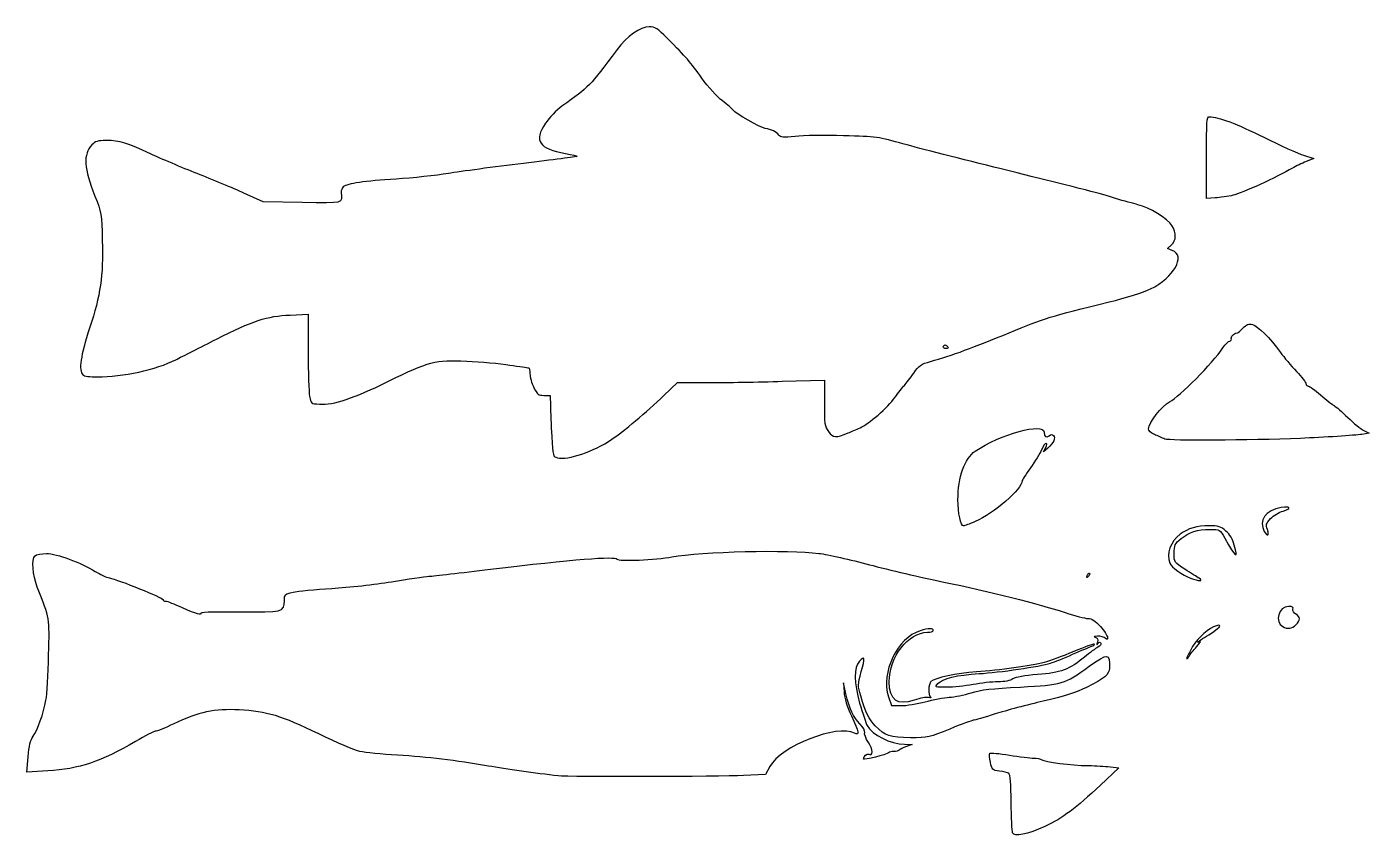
# Model space of a CAD drawing. Header units: centimetres. Extents: x -20.3 to 14.9, y -10.3 to 10.9.
import ezdxf

# ---------------------------------------------------------------- set-up
doc = ezdxf.new("R2010")
doc.units = ezdxf.units.CM
doc.header["$MEASUREMENT"] = 0
doc.layers.add('Layer 1', color=7, linetype='Continuous')

msp = doc.modelspace()

# ---------------------------------------------------------------- linework, layer by layer
at = {"layer": 'Layer 1'}
for points, knots in [([(-6.35714, -0.3802), (-6.47373, -0.35231), (-6.47805, -0.33632), (-6.50709, 0.17473), (-6.50709, 0.17473), (-6.52354, 0.46414), (-6.53974, 0.82518), (-6.5431, 0.97703), (-6.5431, 0.97703), (-6.5431, 0.97703), (-6.54921, 1.25313), (-6.54921, 1.25313), (-6.54921, 1.25313), (-6.54921, 1.25313), (-6.71299, 1.25313), (-6.71299, 1.25313), (-6.71299, 1.25313), (-6.85855, 1.25313), (-6.88793, 1.27618), (-6.97709, 1.46036), (-6.97709, 1.46036), (-7.03226, 1.57434), (-7.07741, 1.7364), (-7.07741, 1.82049), (-7.07741, 1.82049), (-7.07741, 1.90459), (-7.09362, 1.97378), (-7.11342, 1.97425), (-7.11342, 1.97425), (-7.13323, 1.97473), (-7.35471, 2.00757), (-7.6056, 2.04724), (-7.6056, 2.04724), (-7.85649, 2.08691), (-8.36434, 2.13283), (-8.73415, 2.14927), (-8.73415, 2.14927), (-9.57514, 2.18667), (-9.69685, 2.155), (-10.79877, 1.61204), (-10.79877, 1.61204), (-11.67884, 1.1784), (-12.22249, 0.99902), (-12.58594, 1.02237), (-12.58594, 1.02237), (-12.8114, 1.03685), (-12.81476, 1.0395), (-12.84816, 1.22911), (-12.84816, 1.22911), (-12.86677, 1.33475), (-12.88324, 1.86125), (-12.88476, 2.39912), (-12.88476, 2.39912), (-12.88476, 2.39912), (-12.88753, 3.37706), (-12.88753, 3.37706), (-12.88753, 3.37706), (-12.88753, 3.37706), (-13.3557, 3.35652), (-13.3557, 3.35652), (-13.3557, 3.35652), (-13.96547, 3.32977), (-14.34063, 3.2073), (-15.28558, 2.72652), (-15.28558, 2.72652), (-15.69649, 2.51745), (-16.17609, 2.27406), (-16.35136, 2.18564), (-16.35136, 2.18564), (-16.86497, 1.92654), (-17.73344, 1.73629), (-18.41196, 1.73424), (-18.41196, 1.73424), (-18.59381, 1.73368), (-18.75078, 1.7576), (-18.7841, 1.79091), (-18.7841, 1.79091), (-18.9003, 1.90711), (-18.84447, 2.29304), (-18.60722, 3.01371), (-18.60722, 3.01371), (-18.31927, 3.8884), (-18.24986, 4.36756), (-18.27453, 5.3106), (-18.27453, 5.3106), (-18.29272, 6.00616), (-18.2994, 6.04604), (-18.46905, 6.47349), (-18.46905, 6.47349), (-18.75821, 7.20202), (-18.78043, 7.56607), (-18.55066, 7.81065), (-18.55066, 7.81065), (-18.45968, 7.90749), (-18.39488, 7.92751), (-18.1731, 7.92729), (-18.1731, 7.92729), (-17.81793, 7.92692), (-17.61817, 7.86729), (-17.01704, 7.58212), (-17.01704, 7.58212), (-16.73974, 7.45057), (-16.18874, 7.21664), (-15.79259, 7.06228), (-15.79259, 7.06228), (-15.39645, 6.90792), (-14.84544, 6.67753), (-14.56814, 6.5503), (-14.56814, 6.5503), (-14.56814, 6.5503), (-14.06396, 6.31898), (-14.06396, 6.31898), (-14.06396, 6.31898), (-14.06396, 6.31898), (-13.04359, 6.30356), (-13.04359, 6.30356), (-13.04359, 6.30356), (-11.92536, 6.28666), (-11.99758, 6.26834), (-12.02031, 6.5632), (-12.02031, 6.5632), (-12.02455, 6.61829), (-11.99994, 6.68617), (-11.9656, 6.71405), (-11.9656, 6.71405), (-11.85822, 6.80124), (-11.40417, 6.86836), (-10.58269, 6.91848), (-10.58269, 6.91848), (-10.14693, 6.94507), (-9.5311, 7.01018), (-9.21419, 7.06318), (-9.21419, 7.06318), (-8.89727, 7.11618), (-8.01289, 7.23538), (-7.24889, 7.32806), (-7.24889, 7.32806), (-6.48489, 7.42074), (-5.85297, 7.5034), (-5.84463, 7.51174), (-5.84463, 7.51174), (-5.83628, 7.52009), (-5.97043, 7.55289), (-6.14274, 7.58464), (-6.14274, 7.58464), (-6.84783, 7.71456), (-6.97959, 7.91304), (-6.67019, 8.37918), (-6.67019, 8.37918), (-6.57305, 8.52552), (-6.38186, 8.72528), (-6.2453, 8.82311), (-6.2453, 8.82311), (-5.50503, 9.35341), (-5.5332, 9.32448), (-4.79657, 10.31107), (-4.79657, 10.31107), (-4.54013, 10.65452), (-4.18573, 10.90466), (-3.95554, 10.90466), (-3.95554, 10.90466), (-3.80369, 10.90466), (-3.73871, 10.86361), (-3.4804, 10.60455), (-3.4804, 10.60455), (-2.98228, 10.10497), (-2.87825, 9.98491), (-2.57551, 9.56017), (-2.57551, 9.56017), (-2.41551, 9.33569), (-2.17415, 9.06836), (-2.03916, 8.96612), (-2.03916, 8.96612), (-1.90417, 8.86387), (-1.77792, 8.75392), (-1.75859, 8.72177), (-1.75859, 8.72177), (-1.70843, 8.63832), (-1.04276, 8.25935), (-0.91674, 8.2425), (-0.91674, 8.2425), (-0.75501, 8.22087), (-0.62492, 8.1581), (-0.56246, 8.07156), (-0.56246, 8.07156), (-0.51354, 8.00378), (-0.45491, 7.99901), (-0.1303, 8.03639), (-0.1303, 8.03639), (0.07626, 8.06018), (0.64501, 8.06825), (1.13359, 8.05433), (1.13359, 8.05433), (1.98777, 8.03), (2.04868, 8.02154), (2.71817, 7.83426), (2.71817, 7.83426), (3.10111, 7.72714), (4.24633, 7.43372), (5.2631, 7.18222), (5.2631, 7.18222), (7.60337, 6.60334), (7.7986, 6.55302), (8.25851, 6.41013), (8.25851, 6.41013), (8.46666, 6.34546), (8.72973, 6.27176), (8.84312, 6.24635), (8.84312, 6.24635), (9.13399, 6.18117), (9.62211, 5.88248), (9.73183, 5.70254), (9.73183, 5.70254), (9.85332, 5.50329), (9.84943, 5.31331), (9.7214, 5.19404), (9.7214, 5.19404), (9.7214, 5.19404), (9.61803, 5.09774), (9.61803, 5.09774), (9.61803, 5.09774), (9.61803, 5.09774), (9.74136, 5.05085), (9.74136, 5.05085), (9.74136, 5.05085), (10.10516, 4.91254), (9.78285, 4.34023), (9.17172, 4.03937), (9.17172, 4.03937), (9.00033, 3.955), (8.5262, 3.80667), (8.08569, 3.69961), (8.08569, 3.69961), (6.55484, 3.32757), (6.38087, 3.27398), (5.4697, 2.89372), (5.4697, 2.89372), (4.55354, 2.51138), (3.96568, 2.2966), (3.41441, 2.14279), (3.41441, 2.14279), (3.16134, 2.07219), (3.10746, 2.03488), (2.97132, 1.83603), (2.97132, 1.83603), (2.88608, 1.71152), (2.77619, 1.56656), (2.72712, 1.51389), (2.72712, 1.51389), (2.67805, 1.46122), (2.56856, 1.32158), (2.48382, 1.20358), (2.48382, 1.20358), (2.29182, 0.93623), (1.78923, 0.49799), (1.56573, 0.40304), (1.56573, 0.40304), (1.4733, 0.36377), (1.33284, 0.30331), (1.25361, 0.26869), (1.25361, 0.26869), (0.93914, 0.13128), (0.8605, 0.1368), (0.74075, 0.30469), (0.74075, 0.30469), (0.63832, 0.4483), (0.62955, 0.50861), (0.63143, 1.05643), (0.63143, 1.05643), (0.63143, 1.05643), (0.63349, 1.65203), (0.63349, 1.65203), (0.63349, 1.65203), (0.63349, 1.65203), (-0.47297, 1.62074), (-0.47297, 1.62074), (-0.47297, 1.62074), (-1.08152, 1.60353), (-1.94676, 1.58859), (-2.39572, 1.58753), (-2.39572, 1.58753), (-2.39572, 1.58753), (-3.21202, 1.58561), (-3.21202, 1.58561), (-3.21202, 1.58561), (-3.21202, 1.58561), (-3.57215, 1.24517), (-3.57215, 1.24517), (-3.57215, 1.24517), (-4.02886, 0.81343), (-4.63333, 0.30615), (-4.93165, 0.10427), (-4.93165, 0.10427), (-5.41807, -0.22491), (-6.07424, -0.44792), (-6.35717, -0.38022), (-6.35717, -0.38022), (-6.35717, -0.38022), (-6.35714, -0.3802), (-6.35714, -0.3802)], [0, 0, 0, 0, 0.01315789, 0.01315789, 0.01315789, 0.01315789, 0.02631579, 0.02631579, 0.02631579, 0.02631579, 0.03947368, 0.03947368, 0.03947368, 0.03947368, 0.05263158, 0.05263158, 0.05263158, 0.05263158, 0.06578947, 0.06578947, 0.06578947, 0.06578947, 0.07894737, 0.07894737, 0.07894737, 0.07894737, 0.09210526, 0.09210526, 0.09210526, 0.09210526, 0.10526316, 0.10526316, 0.10526316, 0.10526316, 0.11842105, 0.11842105, 0.11842105, 0.11842105, 0.13157895, 0.13157895, 0.13157895, 0.13157895, 0.14473684, 0.14473684, 0.14473684, 0.14473684, 0.15789474, 0.15789474, 0.15789474, 0.15789474, 0.17105263, 0.17105263, 0.17105263, 0.17105263, 0.18421053, 0.18421053, 0.18421053, 0.18421053, 0.19736842, 0.19736842, 0.19736842, 0.19736842, 0.21052632, 0.21052632, 0.21052632, 0.21052632, 0.22368421, 0.22368421, 0.22368421, 0.22368421, 0.23684211, 0.23684211, 0.23684211, 0.23684211, 0.25, 0.25, 0.25, 0.25, 0.26315789, 0.26315789, 0.26315789, 0.26315789, 0.27631579, 0.27631579, 0.27631579, 0.27631579, 0.28947368, 0.28947368, 0.28947368, 0.28947368, 0.30263158, 0.30263158, 0.30263158, 0.30263158, 0.31578947, 0.31578947, 0.31578947, 0.31578947, 0.32894737, 0.32894737, 0.32894737, 0.32894737, 0.34210526, 0.34210526, 0.34210526, 0.34210526, 0.35526316, 0.35526316, 0.35526316, 0.35526316, 0.36842105, 0.36842105, 0.36842105, 0.36842105, 0.38157895, 0.38157895, 0.38157895, 0.38157895, 0.39473684, 0.39473684, 0.39473684, 0.39473684, 0.40789474, 0.40789474, 0.40789474, 0.40789474, 0.42105263, 0.42105263, 0.42105263, 0.42105263, 0.43421053, 0.43421053, 0.43421053, 0.43421053, 0.44736842, 0.44736842, 0.44736842, 0.44736842, 0.46052632, 0.46052632, 0.46052632, 0.46052632, 0.47368421, 0.47368421, 0.47368421, 0.47368421, 0.48684211, 0.48684211, 0.48684211, 0.48684211, 0.5, 0.5, 0.5, 0.5, 0.51315789, 0.51315789, 0.51315789, 0.51315789, 0.52631579, 0.52631579, 0.52631579, 0.52631579, 0.53947368, 0.53947368, 0.53947368, 0.53947368, 0.55263158, 0.55263158, 0.55263158, 0.55263158, 0.56578947, 0.56578947, 0.56578947, 0.56578947, 0.57894737, 0.57894737, 0.57894737, 0.57894737, 0.59210526, 0.59210526, 0.59210526, 0.59210526, 0.60526316, 0.60526316, 0.60526316, 0.60526316, 0.61842105, 0.61842105, 0.61842105, 0.61842105, 0.63157895, 0.63157895, 0.63157895, 0.63157895, 0.64473684, 0.64473684, 0.64473684, 0.64473684, 0.65789474, 0.65789474, 0.65789474, 0.65789474, 0.67105263, 0.67105263, 0.67105263, 0.67105263, 0.68421053, 0.68421053, 0.68421053, 0.68421053, 0.69736842, 0.69736842, 0.69736842, 0.69736842, 0.71052632, 0.71052632, 0.71052632, 0.71052632, 0.72368421, 0.72368421, 0.72368421, 0.72368421, 0.73684211, 0.73684211, 0.73684211, 0.73684211, 0.75, 0.75, 0.75, 0.75, 0.76315789, 0.76315789, 0.76315789, 0.76315789, 0.77631579, 0.77631579, 0.77631579, 0.77631579, 0.78947368, 0.78947368, 0.78947368, 0.78947368, 0.80263158, 0.80263158, 0.80263158, 0.80263158, 0.81578947, 0.81578947, 0.81578947, 0.81578947, 0.82894737, 0.82894737, 0.82894737, 0.82894737, 0.84210526, 0.84210526, 0.84210526, 0.84210526, 0.85526316, 0.85526316, 0.85526316, 0.85526316, 0.86842105, 0.86842105, 0.86842105, 0.86842105, 0.88157895, 0.88157895, 0.88157895, 0.88157895, 0.89473684, 0.89473684, 0.89473684, 0.89473684, 0.90789474, 0.90789474, 0.90789474, 0.90789474, 0.92105263, 0.92105263, 0.92105263, 0.92105263, 0.93421053, 0.93421053, 0.93421053, 0.93421053, 0.94736842, 0.94736842, 0.94736842, 0.94736842, 0.96052632, 0.96052632, 0.96052632, 0.96052632, 0.97368421, 0.97368421, 0.97368421, 0.97368421, 1, 1, 1, 1]), ([(11.33271, 6.49341), (11.55053, 6.54102), (12.48543, 6.96737), (12.88732, 7.20237), (12.88732, 7.20237), (12.97647, 7.2545), (13.13853, 7.33304), (13.24745, 7.3769), (13.24745, 7.3769), (13.24745, 7.3769), (13.44549, 7.45665), (13.44549, 7.45665), (13.44549, 7.45665), (13.44549, 7.45665), (13.18139, 7.5397), (13.18139, 7.5397), (13.18139, 7.5397), (13.03614, 7.58537), (12.56519, 7.7989), (12.13484, 8.01419), (12.13484, 8.01419), (11.43629, 8.36366), (10.93995, 8.5512), (10.71356, 8.5512), (10.71356, 8.5512), (10.64507, 8.5512), (10.63646, 8.43139), (10.63646, 7.47867), (10.63646, 7.47867), (10.63646, 7.47867), (10.63646, 6.40614), (10.63646, 6.40614), (10.63646, 6.40614), (10.63646, 6.40614), (10.86454, 6.42353), (10.86454, 6.42353), (10.86454, 6.42353), (10.98999, 6.43309), (11.20066, 6.46453), (11.33271, 6.4934), (11.33271, 6.4934), (11.33271, 6.4934), (11.33271, 6.49341), (11.33271, 6.49341)], [0, 0, 0, 0, 0.08333333, 0.08333333, 0.08333333, 0.08333333, 0.16666667, 0.16666667, 0.16666667, 0.16666667, 0.25, 0.25, 0.25, 0.25, 0.33333333, 0.33333333, 0.33333333, 0.33333333, 0.41666667, 0.41666667, 0.41666667, 0.41666667, 0.5, 0.5, 0.5, 0.5, 0.58333333, 0.58333333, 0.58333333, 0.58333333, 0.66666667, 0.66666667, 0.66666667, 0.66666667, 0.75, 0.75, 0.75, 0.75, 0.83333333, 0.83333333, 0.83333333, 0.83333333, 1, 1, 1, 1]), ([(13.10121, 0.12707), (13.69273, 0.15051), (14.52929, 0.2047), (14.70709, 0.23109), (14.70709, 0.23109), (14.70709, 0.23109), (14.89645, 0.2592), (14.89645, 0.2592), (14.89645, 0.2592), (14.89645, 0.2592), (14.7551, 0.3323), (14.7551, 0.3323), (14.7551, 0.3323), (14.67736, 0.3725), (14.48967, 0.52561), (14.33802, 0.67253), (14.33802, 0.67253), (14.18636, 0.81945), (14.0243, 0.96053), (13.97789, 0.98605), (13.97789, 0.98605), (13.93148, 1.01156), (13.77298, 1.13676), (13.62568, 1.26426), (13.62568, 1.26426), (13.47838, 1.39176), (13.33252, 1.49608), (13.30156, 1.49608), (13.30156, 1.49608), (13.2706, 1.49608), (13.24464, 1.52309), (13.24388, 1.5561), (13.24388, 1.5561), (13.24312, 1.58911), (13.12968, 1.73579), (12.99179, 1.88204), (12.99179, 1.88204), (12.8539, 2.02829), (12.66545, 2.25203), (12.57302, 2.37923), (12.57302, 2.37923), (12.29684, 2.75929), (11.98119, 3.07401), (11.84317, 3.10694), (11.84317, 3.10694), (11.74266, 3.13092), (11.68578, 3.11011), (11.58999, 3.01432), (11.58999, 3.01432), (11.52204, 2.94637), (11.46153, 2.89167), (11.45552, 2.89278), (11.45552, 2.89278), (11.38848, 2.90512), (11.27772, 2.8123), (11.2877, 2.75215), (11.2877, 2.75215), (11.29477, 2.70953), (11.27516, 2.67418), (11.24413, 2.67358), (11.24413, 2.67358), (11.2131, 2.67299), (11.13409, 2.5935), (11.06857, 2.49694), (11.06857, 2.49694), (10.79204, 2.08944), (9.92915, 1.21691), (9.67028, 1.08302), (9.67028, 1.08302), (9.4718, 0.98036), (9.11916, 0.5316), (9.11697, 0.37888), (9.11697, 0.37888), (9.11624, 0.3282), (9.17856, 0.26735), (9.27181, 0.22768), (9.27181, 0.22768), (9.35764, 0.19116), (9.48189, 0.13727), (9.54791, 0.10793), (9.54791, 0.10793), (9.65164, 0.06182), (11.73861, 0.07306), (13.10121, 0.12707)], [0, 0, 0, 0, 0.04545455, 0.04545455, 0.04545455, 0.04545455, 0.09090909, 0.09090909, 0.09090909, 0.09090909, 0.13636364, 0.13636364, 0.13636364, 0.13636364, 0.18181818, 0.18181818, 0.18181818, 0.18181818, 0.22727273, 0.22727273, 0.22727273, 0.22727273, 0.27272727, 0.27272727, 0.27272727, 0.27272727, 0.31818182, 0.31818182, 0.31818182, 0.31818182, 0.36363636, 0.36363636, 0.36363636, 0.36363636, 0.40909091, 0.40909091, 0.40909091, 0.40909091, 0.45454545, 0.45454545, 0.45454545, 0.45454545, 0.5, 0.5, 0.5, 0.5, 0.54545455, 0.54545455, 0.54545455, 0.54545455, 0.59090909, 0.59090909, 0.59090909, 0.59090909, 0.63636364, 0.63636364, 0.63636364, 0.63636364, 0.68181818, 0.68181818, 0.68181818, 0.68181818, 0.72727273, 0.72727273, 0.72727273, 0.72727273, 0.77272727, 0.77272727, 0.77272727, 0.77272727, 0.81818182, 0.81818182, 0.81818182, 0.81818182, 0.86363636, 0.86363636, 0.86363636, 0.86363636, 0.90909091, 0.90909091, 0.90909091, 0.90909091, 1, 1, 1, 1]), ([(3.86409, 2.52421), (3.84777, 2.55062), (3.81408, 2.57223), (3.78923, 2.57223), (3.78923, 2.57223), (3.76438, 2.57223), (3.74405, 2.55062), (3.74405, 2.52421), (3.74405, 2.52421), (3.74405, 2.4978), (3.77774, 2.47619), (3.81891, 2.47619), (3.81891, 2.47619), (3.86008, 2.47619), (3.88042, 2.4978), (3.86409, 2.52421)], [0, 0, 0, 0, 0.2, 0.2, 0.2, 0.2, 0.4, 0.4, 0.4, 0.4, 0.6, 0.6, 0.6, 0.6, 1, 1, 1, 1]), ([(4.57639, -2.05286), (5.07993, -1.83017), (5.80994, -1.19848), (5.80994, -0.98546), (5.80994, -0.98546), (5.80994, -0.96848), (5.90829, -0.81676), (6.0285, -0.6483), (6.0285, -0.6483), (6.14871, -0.47984), (6.27865, -0.26642), (6.31725, -0.17403), (6.31725, -0.17403), (6.35585, -0.08164), (6.40951, -0.00605), (6.4365, -0.00605), (6.4365, -0.00605), (6.46764, -0.00605), (6.46485, -0.04551), (6.42887, -0.11409), (6.42887, -0.11409), (6.42887, -0.11409), (6.37217, -0.22213), (6.37217, -0.22213), (6.37217, -0.22213), (6.37217, -0.22213), (6.47964, -0.12663), (6.47964, -0.12663), (6.47964, -0.12663), (6.63445, 0.01093), (6.69398, 0.13748), (6.63272, 0.19874), (6.63272, 0.19874), (6.59749, 0.23397), (6.56225, 0.23254), (6.51581, 0.194), (6.51581, 0.194), (6.43751, 0.12902), (6.38615, 0.16706), (6.38615, 0.29005), (6.38615, 0.29005), (6.38615, 0.55239), (5.23283, 0.23374), (4.58143, -0.20857), (4.58143, -0.20857), (4.30668, -0.39513), (4.12911, -0.89474), (4.12958, -1.47986), (4.12958, -1.47986), (4.12987, -1.82839), (4.20114, -2.16686), (4.27425, -2.16686), (4.27425, -2.16686), (4.29867, -2.16686), (4.43462, -2.11557), (4.57637, -2.05288), (4.57637, -2.05288), (4.57637, -2.05288), (4.57639, -2.05286), (4.57639, -2.05286)], [0, 0, 0, 0, 0.0625, 0.0625, 0.0625, 0.0625, 0.125, 0.125, 0.125, 0.125, 0.1875, 0.1875, 0.1875, 0.1875, 0.25, 0.25, 0.25, 0.25, 0.3125, 0.3125, 0.3125, 0.3125, 0.375, 0.375, 0.375, 0.375, 0.4375, 0.4375, 0.4375, 0.4375, 0.5, 0.5, 0.5, 0.5, 0.5625, 0.5625, 0.5625, 0.5625, 0.625, 0.625, 0.625, 0.625, 0.6875, 0.6875, 0.6875, 0.6875, 0.75, 0.75, 0.75, 0.75, 0.8125, 0.8125, 0.8125, 0.8125, 0.875, 0.875, 0.875, 0.875, 1, 1, 1, 1]), ([(12.15163, -2.31346), (11.99429, -2.01947), (12.17634, -1.76105), (12.59514, -1.68393), (12.59514, -1.68393), (12.83688, -1.63941), (12.8742, -1.71639), (12.64129, -1.77911), (12.64129, -1.77911), (12.5402, -1.80633), (12.39455, -1.89429), (12.31763, -1.97458), (12.31763, -1.97458), (12.19139, -2.10635), (12.18303, -2.13446), (12.23172, -2.26345), (12.23172, -2.26345), (12.29144, -2.42166), (12.23005, -2.45999), (12.15163, -2.31347), (12.15163, -2.31347), (12.15163, -2.31347), (12.15163, -2.31346), (12.15163, -2.31346)], [0, 0, 0, 0, 0.14285714, 0.14285714, 0.14285714, 0.14285714, 0.28571429, 0.28571429, 0.28571429, 0.28571429, 0.42857143, 0.42857143, 0.42857143, 0.42857143, 0.57142857, 0.57142857, 0.57142857, 0.57142857, 0.71428571, 0.71428571, 0.71428571, 0.71428571, 1, 1, 1, 1]), ([(10.21814, -3.53586), (10.01555, -3.46344), (9.71464, -3.24385), (9.67444, -3.13909), (9.67444, -3.13909), (9.58022, -2.89356), (9.6964, -2.57191), (9.94632, -2.38637), (9.94632, -2.38637), (10.16267, -2.22575), (10.38113, -2.16118), (10.70814, -2.16118), (10.70814, -2.16118), (10.94777, -2.16118), (11.0099, -2.18093), (11.14587, -2.30031), (11.14587, -2.30031), (11.24939, -2.3912), (11.32542, -2.5183), (11.36516, -2.6669), (11.36516, -2.6669), (11.46787, -3.0509), (11.41401, -3.01167), (11.11589, -2.4853), (11.11589, -2.4853), (10.98763, -2.25885), (10.98491, -2.25722), (10.73664, -2.25748), (10.73664, -2.25748), (10.39392, -2.25786), (10.18275, -2.32463), (9.97038, -2.49981), (9.97038, -2.49981), (9.80657, -2.63494), (9.79031, -2.6698), (9.79031, -2.88599), (9.79031, -2.88599), (9.79031, -3.12358), (9.79031, -3.12367), (10.07257, -3.30265), (10.07257, -3.30265), (10.22781, -3.40111), (10.39527, -3.50741), (10.44471, -3.53887), (10.44471, -3.53887), (10.56914, -3.61805), (10.44338, -3.61639), (10.21815, -3.53588), (10.21815, -3.53588), (10.21815, -3.53588), (10.21814, -3.53586), (10.21814, -3.53586)], [0, 0, 0, 0, 0.07142857, 0.07142857, 0.07142857, 0.07142857, 0.14285714, 0.14285714, 0.14285714, 0.14285714, 0.21428571, 0.21428571, 0.21428571, 0.21428571, 0.28571429, 0.28571429, 0.28571429, 0.28571429, 0.35714286, 0.35714286, 0.35714286, 0.35714286, 0.42857143, 0.42857143, 0.42857143, 0.42857143, 0.5, 0.5, 0.5, 0.5, 0.57142857, 0.57142857, 0.57142857, 0.57142857, 0.64285714, 0.64285714, 0.64285714, 0.64285714, 0.71428571, 0.71428571, 0.71428571, 0.71428571, 0.78571429, 0.78571429, 0.78571429, 0.78571429, 0.85714286, 0.85714286, 0.85714286, 0.85714286, 1, 1, 1, 1]), ([(-1.48691, -8.70382), (-1.48691, -8.70382), (-0.91144, -8.67432), (-0.91144, -8.67432), (-0.91144, -8.67432), (-0.91144, -8.67432), (-0.79892, -8.46997), (-0.79892, -8.46997), (-0.79892, -8.46997), (-0.50379, -7.934), (0.97012, -7.35375), (1.42204, -7.59561), (1.42204, -7.59561), (1.56123, -7.6701), (1.54234, -7.56559), (1.33937, -7.1382), (1.33937, -7.1382), (1.22687, -6.90131), (1.15794, -6.67964), (1.14745, -6.52099), (1.14745, -6.52099), (1.14745, -6.52099), (1.13107, -6.27343), (1.13107, -6.27343), (1.13107, -6.27343), (1.13107, -6.27343), (1.19767, -6.56245), (1.19767, -6.56245), (1.19767, -6.56245), (1.29135, -6.96897), (1.38436, -7.17115), (1.56068, -7.35152), (1.56068, -7.35152), (1.64748, -7.44032), (1.70199, -7.53767), (1.68692, -7.57696), (1.68692, -7.57696), (1.67232, -7.615), (1.7166, -7.73107), (1.78532, -7.8349), (1.78532, -7.8349), (1.90491, -8.01562), (1.91308, -8.21413), (1.798, -8.143), (1.798, -8.143), (1.74968, -8.11314), (1.66158, -8.19559), (1.65971, -8.27242), (1.65971, -8.27242), (1.65884, -8.30863), (2.26562, -8.15568), (2.31374, -8.10757), (2.31374, -8.10757), (2.33216, -8.08915), (2.39405, -8.07408), (2.45127, -8.07408), (2.45127, -8.07408), (2.50849, -8.07408), (2.57126, -8.05787), (2.59077, -8.03807), (2.59077, -8.03807), (2.61027, -8.01826), (2.6949, -7.97669), (2.77884, -7.94569), (2.77884, -7.94569), (2.77884, -7.94569), (2.93145, -7.88932), (2.93145, -7.88932), (2.93145, -7.88932), (2.93145, -7.88932), (2.73341, -7.88567), (2.73341, -7.88567), (2.73341, -7.88567), (2.36109, -7.8788), (1.88172, -7.63858), (1.7503, -7.39302), (1.7503, -7.39302), (1.72058, -7.3375), (1.63292, -7.07368), (1.55549, -6.80676), (1.55549, -6.80676), (1.40213, -6.27809), (1.40041, -5.87756), (1.55079, -5.70922), (1.55079, -5.70922), (1.6875, -5.55618), (1.69901, -5.6213), (1.59925, -5.98338), (1.59925, -5.98338), (1.5038, -6.32983), (1.50327, -6.35069), (1.58319, -6.61961), (1.58319, -6.61961), (1.71134, -7.05086), (1.80235, -7.23885), (1.96208, -7.40222), (1.96208, -7.40222), (2.22332, -7.66942), (2.35491, -7.71394), (2.88343, -7.71394), (2.88343, -7.71394), (3.34653, -7.71394), (3.3833, -7.70583), (3.9174, -7.48586), (3.9174, -7.48586), (4.22199, -7.36041), (4.49789, -7.25778), (4.53051, -7.25778), (4.53051, -7.25778), (4.56313, -7.25778), (4.82171, -7.18298), (5.10513, -7.09156), (5.10513, -7.09156), (5.38855, -7.00014), (5.95536, -6.84912), (6.3647, -6.75597), (6.3647, -6.75597), (6.90023, -6.6341), (7.21671, -6.53281), (7.49311, -6.39481), (7.49311, -6.39481), (7.98672, -6.14836), (8.08403, -6.0666), (8.09477, -5.88929), (8.09477, -5.88929), (8.11885, -5.49208), (8.05544, -5.4865), (7.56513, -5.84272), (7.56513, -5.84272), (6.91534, -6.3148), (6.85944, -6.33166), (5.76447, -6.38593), (5.76447, -6.38593), (5.01555, -6.42305), (4.73218, -6.45615), (4.47738, -6.53629), (4.47738, -6.53629), (4.29767, -6.59281), (4.03837, -6.64636), (3.90117, -6.65528), (3.90117, -6.65528), (3.76396, -6.66421), (3.48078, -6.717), (3.27188, -6.77258), (3.27188, -6.77258), (3.06298, -6.82817), (2.77841, -6.87365), (2.6395, -6.87365), (2.6395, -6.87365), (2.6395, -6.87365), (2.38694, -6.87365), (2.38694, -6.87365), (2.38694, -6.87365), (2.38694, -6.87365), (2.30877, -6.63831), (2.30877, -6.63831), (2.30877, -6.63831), (2.10116, -6.01326), (2.54584, -5.09087), (3.1407, -4.91264), (3.1407, -4.91264), (3.36904, -4.84423), (3.48362, -4.84165), (3.48362, -4.90493), (3.48362, -4.90493), (3.48362, -4.93134), (3.41666, -4.95295), (3.33482, -4.95295), (3.33482, -4.95295), (2.82573, -4.95295), (2.33037, -5.59335), (2.33096, -6.25075), (2.33096, -6.25075), (2.33138, -6.72945), (2.53969, -6.8809), (2.98631, -6.72724), (2.98631, -6.72724), (3.13747, -6.67523), (3.3058, -6.6451), (3.36038, -6.66028), (3.36038, -6.66028), (3.41547, -6.6756), (3.43754, -6.67046), (3.40999, -6.64872), (3.40999, -6.64872), (3.34194, -6.59502), (3.35032, -6.31551), (3.42213, -6.2437), (3.42213, -6.2437), (3.51869, -6.14714), (4.10047, -6.02205), (4.61204, -5.98785), (4.61204, -5.98785), (5.20826, -5.94799), (6.0445, -5.83288), (6.38818, -5.74337), (6.38818, -5.74337), (6.53093, -5.70619), (6.87856, -5.57717), (7.16069, -5.45666), (7.16069, -5.45666), (7.44282, -5.33615), (7.68474, -5.24864), (7.69829, -5.26219), (7.69829, -5.26219), (7.71184, -5.27574), (7.68201, -5.30101), (7.63202, -5.31834), (7.63202, -5.31834), (7.58202, -5.33568), (7.35745, -5.43045), (7.13297, -5.52894), (7.13297, -5.52894), (6.90849, -5.62744), (6.64919, -5.73146), (6.55676, -5.7601), (6.55676, -5.7601), (6.27143, -5.84851), (5.21433, -6.00368), (4.68407, -6.03498), (4.68407, -6.03498), (4.09852, -6.06955), (3.72894, -6.15903), (3.60468, -6.29633), (3.60468, -6.29633), (3.51727, -6.39292), (3.5186, -6.39348), (3.83209, -6.39348), (3.83209, -6.39348), (4.00552, -6.39348), (4.31679, -6.36107), (4.52379, -6.32146), (4.52379, -6.32146), (4.73079, -6.28185), (5.02515, -6.24944), (5.17794, -6.24943), (5.17794, -6.24943), (5.34919, -6.24943), (5.49975, -6.22058), (5.57049, -6.17423), (5.57049, -6.17423), (5.64457, -6.12569), (5.87272, -6.08516), (6.21408, -6.0599), (6.21408, -6.0599), (6.81696, -6.01529), (7.05669, -5.9259), (7.44508, -5.6009), (7.44508, -5.6009), (7.57713, -5.4904), (7.73439, -5.37396), (7.79455, -5.34213), (7.79455, -5.34213), (7.85471, -5.3103), (7.88983, -5.26143), (7.87258, -5.23352), (7.87258, -5.23352), (7.85183, -5.19995), (7.82595, -5.20482), (7.79606, -5.24793), (7.79606, -5.24793), (7.7642, -5.29389), (7.75949, -5.2824), (7.78005, -5.20894), (7.78005, -5.20894), (7.80111, -5.1337), (7.78533, -5.09861), (7.72317, -5.08246), (7.72317, -5.08246), (7.67332, -5.06951), (7.69872, -5.05777), (7.7836, -5.05455), (7.7836, -5.05455), (7.86415, -5.05149), (7.95598, -5.07491), (7.98767, -5.1066), (7.98767, -5.1066), (8.03249, -5.15142), (8.04529, -5.14745), (8.04529, -5.08877), (8.04529, -5.08877), (8.04529, -5.04727), (7.96133, -4.9187), (7.85871, -4.80307), (7.85871, -4.80307), (7.72241, -4.64948), (7.63506, -4.59221), (7.53459, -4.59056), (7.53459, -4.59056), (7.45895, -4.58932), (7.19178, -4.52072), (6.94088, -4.43813), (6.94088, -4.43813), (6.2542, -4.21207), (4.92907, -3.87801), (3.7593, -3.63608), (3.7593, -3.63608), (3.18466, -3.51723), (2.30954, -3.31269), (1.81459, -3.18155), (1.81459, -3.18155), (1.31964, -3.05041), (0.72021, -2.91686), (0.48252, -2.88476), (0.48252, -2.88476), (-0.28523, -2.7811), (-2.60538, -2.83747), (-3.35889, -2.9781), (-3.35889, -2.9781), (-3.77851, -3.05642), (-4.76, -3.09601), (-4.79702, -3.03612), (-4.79702, -3.03612), (-4.84874, -2.95244), (-5.9417, -3.03968), (-8.11263, -3.30079), (-8.11263, -3.30079), (-8.87851, -3.39291), (-9.60238, -3.47615), (-9.72122, -3.48577), (-9.72122, -3.48577), (-9.84006, -3.49539), (-10.28303, -3.56024), (-10.70558, -3.62987), (-10.70558, -3.62987), (-11.12813, -3.6995), (-11.83039, -3.77721), (-12.26615, -3.80255), (-12.26615, -3.80255), (-12.70191, -3.82789), (-13.15892, -3.87185), (-13.28172, -3.90023), (-13.28172, -3.90023), (-13.49672, -3.94993), (-13.505, -3.95828), (-13.505, -4.1254), (-13.505, -4.1254), (-13.505, -4.42047), (-13.55308, -4.43235), (-14.67908, -4.41558), (-14.67908, -4.41558), (-15.22711, -4.40742), (-15.67547, -4.41694), (-15.67545, -4.43675), (-15.67545, -4.43675), (-15.67545, -4.50773), (-15.81997, -4.4701), (-16.18292, -4.3047), (-16.18292, -4.3047), (-16.38575, -4.21227), (-16.58142, -4.13664), (-16.61774, -4.13664), (-16.61774, -4.13664), (-16.65406, -4.13664), (-16.68377, -4.11774), (-16.68377, -4.09464), (-16.68377, -4.09464), (-16.68377, -4.04727), (-17.85698, -3.57308), (-18.08897, -3.52668), (-18.08897, -3.52668), (-18.17171, -3.51013), (-18.33775, -3.43561), (-18.45795, -3.36108), (-18.45795, -3.36108), (-18.84498, -3.1211), (-19.47029, -2.89002), (-19.73529, -2.88906), (-19.73529, -2.88906), (-19.86866, -2.88858), (-20.00371, -2.91411), (-20.0354, -2.9458), (-20.0354, -2.9458), (-20.13038, -3.04078), (-20.10171, -3.44968), (-19.97773, -3.76832), (-19.97773, -3.76832), (-19.64367, -4.62683), (-19.65746, -4.54452), (-19.68017, -5.54508), (-19.68017, -5.54508), (-19.69166, -6.05131), (-19.72305, -6.58434), (-19.74992, -6.7296), (-19.74992, -6.7296), (-19.81502, -7.08153), (-19.96728, -7.50876), (-20.08687, -7.67504), (-20.08687, -7.67504), (-20.15629, -7.77157), (-20.19343, -7.92485), (-20.21733, -8.21341), (-20.21733, -8.21341), (-20.21733, -8.21341), (-20.25075, -8.61682), (-20.25075, -8.61682), (-20.25075, -8.61682), (-20.25075, -8.61682), (-19.70372, -8.58279), (-19.70372, -8.58279), (-19.70372, -8.58279), (-18.87717, -8.53137), (-18.31706, -8.3433), (-17.40586, -7.81121), (-17.40586, -7.81121), (-17.15596, -7.66529), (-16.92236, -7.5459), (-16.88674, -7.5459), (-16.88674, -7.5459), (-16.85112, -7.5459), (-16.63423, -7.45728), (-16.40476, -7.34896), (-16.40476, -7.34896), (-15.75521, -7.04236), (-15.32873, -6.95167), (-14.69202, -6.98477), (-14.69202, -6.98477), (-13.96742, -7.02243), (-13.58387, -7.13817), (-12.60339, -7.61504), (-12.60339, -7.61504), (-12.14062, -7.84012), (-11.65682, -8.04694), (-11.52829, -8.07465), (-11.52829, -8.07465), (-11.39976, -8.10236), (-10.9568, -8.14602), (-10.54393, -8.17167), (-10.54393, -8.17167), (-9.75177, -8.22089), (-9.03306, -8.30648), (-8.16066, -8.45549), (-8.16066, -8.45549), (-7.71591, -8.53146), (-6.92528, -8.64374), (-6.33599, -8.71462), (-6.33599, -8.71462), (-6.09179, -8.74399), (-2.09705, -8.73509), (-1.48695, -8.70381), (-1.48695, -8.70381), (-1.48695, -8.70381), (-1.48691, -8.70382), (-1.48691, -8.70382)], [0, 0, 0, 0, 0.00892857, 0.00892857, 0.00892857, 0.00892857, 0.01785714, 0.01785714, 0.01785714, 0.01785714, 0.02678571, 0.02678571, 0.02678571, 0.02678571, 0.03571429, 0.03571429, 0.03571429, 0.03571429, 0.04464286, 0.04464286, 0.04464286, 0.04464286, 0.05357143, 0.05357143, 0.05357143, 0.05357143, 0.0625, 0.0625, 0.0625, 0.0625, 0.07142857, 0.07142857, 0.07142857, 0.07142857, 0.08035714, 0.08035714, 0.08035714, 0.08035714, 0.08928571, 0.08928571, 0.08928571, 0.08928571, 0.09821429, 0.09821429, 0.09821429, 0.09821429, 0.10714286, 0.10714286, 0.10714286, 0.10714286, 0.11607143, 0.11607143, 0.11607143, 0.11607143, 0.125, 0.125, 0.125, 0.125, 0.13392857, 0.13392857, 0.13392857, 0.13392857, 0.14285714, 0.14285714, 0.14285714, 0.14285714, 0.15178571, 0.15178571, 0.15178571, 0.15178571, 0.16071429, 0.16071429, 0.16071429, 0.16071429, 0.16964286, 0.16964286, 0.16964286, 0.16964286, 0.17857143, 0.17857143, 0.17857143, 0.17857143, 0.1875, 0.1875, 0.1875, 0.1875, 0.19642857, 0.19642857, 0.19642857, 0.19642857, 0.20535714, 0.20535714, 0.20535714, 0.20535714, 0.21428571, 0.21428571, 0.21428571, 0.21428571, 0.22321429, 0.22321429, 0.22321429, 0.22321429, 0.23214286, 0.23214286, 0.23214286, 0.23214286, 0.24107143, 0.24107143, 0.24107143, 0.24107143, 0.25, 0.25, 0.25, 0.25, 0.25892857, 0.25892857, 0.25892857, 0.25892857, 0.26785714, 0.26785714, 0.26785714, 0.26785714, 0.27678571, 0.27678571, 0.27678571, 0.27678571, 0.28571429, 0.28571429, 0.28571429, 0.28571429, 0.29464286, 0.29464286, 0.29464286, 0.29464286, 0.30357143, 0.30357143, 0.30357143, 0.30357143, 0.3125, 0.3125, 0.3125, 0.3125, 0.32142857, 0.32142857, 0.32142857, 0.32142857, 0.33035714, 0.33035714, 0.33035714, 0.33035714, 0.33928571, 0.33928571, 0.33928571, 0.33928571, 0.34821429, 0.34821429, 0.34821429, 0.34821429, 0.35714286, 0.35714286, 0.35714286, 0.35714286, 0.36607143, 0.36607143, 0.36607143, 0.36607143, 0.375, 0.375, 0.375, 0.375, 0.38392857, 0.38392857, 0.38392857, 0.38392857, 0.39285714, 0.39285714, 0.39285714, 0.39285714, 0.40178571, 0.40178571, 0.40178571, 0.40178571, 0.41071429, 0.41071429, 0.41071429, 0.41071429, 0.41964286, 0.41964286, 0.41964286, 0.41964286, 0.42857143, 0.42857143, 0.42857143, 0.42857143, 0.4375, 0.4375, 0.4375, 0.4375, 0.44642857, 0.44642857, 0.44642857, 0.44642857, 0.45535714, 0.45535714, 0.45535714, 0.45535714, 0.46428571, 0.46428571, 0.46428571, 0.46428571, 0.47321429, 0.47321429, 0.47321429, 0.47321429, 0.48214286, 0.48214286, 0.48214286, 0.48214286, 0.49107143, 0.49107143, 0.49107143, 0.49107143, 0.5, 0.5, 0.5, 0.5, 0.50892857, 0.50892857, 0.50892857, 0.50892857, 0.51785714, 0.51785714, 0.51785714, 0.51785714, 0.52678571, 0.52678571, 0.52678571, 0.52678571, 0.53571429, 0.53571429, 0.53571429, 0.53571429, 0.54464286, 0.54464286, 0.54464286, 0.54464286, 0.55357143, 0.55357143, 0.55357143, 0.55357143, 0.5625, 0.5625, 0.5625, 0.5625, 0.57142857, 0.57142857, 0.57142857, 0.57142857, 0.58035714, 0.58035714, 0.58035714, 0.58035714, 0.58928571, 0.58928571, 0.58928571, 0.58928571, 0.59821429, 0.59821429, 0.59821429, 0.59821429, 0.60714286, 0.60714286, 0.60714286, 0.60714286, 0.61607143, 0.61607143, 0.61607143, 0.61607143, 0.625, 0.625, 0.625, 0.625, 0.63392857, 0.63392857, 0.63392857, 0.63392857, 0.64285714, 0.64285714, 0.64285714, 0.64285714, 0.65178571, 0.65178571, 0.65178571, 0.65178571, 0.66071429, 0.66071429, 0.66071429, 0.66071429, 0.66964286, 0.66964286, 0.66964286, 0.66964286, 0.67857143, 0.67857143, 0.67857143, 0.67857143, 0.6875, 0.6875, 0.6875, 0.6875, 0.69642857, 0.69642857, 0.69642857, 0.69642857, 0.70535714, 0.70535714, 0.70535714, 0.70535714, 0.71428571, 0.71428571, 0.71428571, 0.71428571, 0.72321429, 0.72321429, 0.72321429, 0.72321429, 0.73214286, 0.73214286, 0.73214286, 0.73214286, 0.74107143, 0.74107143, 0.74107143, 0.74107143, 0.75, 0.75, 0.75, 0.75, 0.75892857, 0.75892857, 0.75892857, 0.75892857, 0.76785714, 0.76785714, 0.76785714, 0.76785714, 0.77678571, 0.77678571, 0.77678571, 0.77678571, 0.78571429, 0.78571429, 0.78571429, 0.78571429, 0.79464286, 0.79464286, 0.79464286, 0.79464286, 0.80357143, 0.80357143, 0.80357143, 0.80357143, 0.8125, 0.8125, 0.8125, 0.8125, 0.82142857, 0.82142857, 0.82142857, 0.82142857, 0.83035714, 0.83035714, 0.83035714, 0.83035714, 0.83928571, 0.83928571, 0.83928571, 0.83928571, 0.84821429, 0.84821429, 0.84821429, 0.84821429, 0.85714286, 0.85714286, 0.85714286, 0.85714286, 0.86607143, 0.86607143, 0.86607143, 0.86607143, 0.875, 0.875, 0.875, 0.875, 0.88392857, 0.88392857, 0.88392857, 0.88392857, 0.89285714, 0.89285714, 0.89285714, 0.89285714, 0.90178571, 0.90178571, 0.90178571, 0.90178571, 0.91071429, 0.91071429, 0.91071429, 0.91071429, 0.91964286, 0.91964286, 0.91964286, 0.91964286, 0.92857143, 0.92857143, 0.92857143, 0.92857143, 0.9375, 0.9375, 0.9375, 0.9375, 0.94642857, 0.94642857, 0.94642857, 0.94642857, 0.95535714, 0.95535714, 0.95535714, 0.95535714, 0.96428571, 0.96428571, 0.96428571, 0.96428571, 0.97321429, 0.97321429, 0.97321429, 0.97321429, 0.98214286, 0.98214286, 0.98214286, 0.98214286, 1, 1, 1, 1]), ([(7.57618, -3.4047), (7.5614, -3.38992), (7.53455, -3.41657), (7.51651, -3.46392), (7.51651, -3.46392), (7.49045, -3.53235), (7.49597, -3.53787), (7.54339, -3.4908), (7.54339, -3.4908), (7.57621, -3.45823), (7.59096, -3.41948), (7.57618, -3.4047)], [0, 0, 0, 0, 0.25, 0.25, 0.25, 0.25, 0.5, 0.5, 0.5, 0.5, 1, 1, 1, 1]), ([(12.63647, -4.8041), (12.4121, -4.67307), (12.52505, -4.27675), (12.78677, -4.27675), (12.78677, -4.27675), (12.89011, -4.27675), (12.92107, -4.29536), (12.90169, -4.34586), (12.90169, -4.34586), (12.88664, -4.38506), (12.91847, -4.44201), (12.97522, -4.47745), (12.97522, -4.47745), (13.10076, -4.55585), (13.10188, -4.63428), (12.97924, -4.75692), (12.97924, -4.75692), (12.87532, -4.86084), (12.76066, -4.87662), (12.63647, -4.80409), (12.63647, -4.80409), (12.63647, -4.80409), (12.63647, -4.8041), (12.63647, -4.8041)], [0, 0, 0, 0, 0.14285714, 0.14285714, 0.14285714, 0.14285714, 0.28571429, 0.28571429, 0.28571429, 0.28571429, 0.42857143, 0.42857143, 0.42857143, 0.42857143, 0.57142857, 0.57142857, 0.57142857, 0.57142857, 0.71428571, 0.71428571, 0.71428571, 0.71428571, 1, 1, 1, 1]), ([(10.12054, -5.63409), (10.11975, -5.60651), (10.1893, -5.46692), (10.27514, -5.32388), (10.27514, -5.32388), (10.42115, -5.08055), (10.7071, -4.83117), (10.89937, -4.77947), (10.89937, -4.77947), (11.06978, -4.73365), (10.9754, -4.84297), (10.6953, -5.01587), (10.6953, -5.01587), (10.53684, -5.11368), (10.40719, -5.20271), (10.40719, -5.21372), (10.40719, -5.21372), (10.40719, -5.22473), (10.4342, -5.21842), (10.46721, -5.19968), (10.46721, -5.19968), (10.50022, -5.18095), (10.45985, -5.2391), (10.3775, -5.32889), (10.3775, -5.32889), (10.29514, -5.41869), (10.20397, -5.53537), (10.17488, -5.58819), (10.17488, -5.58819), (10.1458, -5.64101), (10.12134, -5.66166), (10.12054, -5.63408), (10.12054, -5.63408), (10.12054, -5.63408), (10.12054, -5.63409), (10.12054, -5.63409)], [0, 0, 0, 0, 0.1, 0.1, 0.1, 0.1, 0.2, 0.2, 0.2, 0.2, 0.3, 0.3, 0.3, 0.3, 0.4, 0.4, 0.4, 0.4, 0.5, 0.5, 0.5, 0.5, 0.6, 0.6, 0.6, 0.6, 0.7, 0.7, 0.7, 0.7, 0.8, 0.8, 0.8, 0.8, 1, 1, 1, 1]), ([(6.40739, -10.03495), (6.8754, -9.81563), (7.2111, -9.56659), (7.86066, -8.95687), (7.86066, -8.95687), (7.86066, -8.95687), (8.34577, -8.50152), (8.34577, -8.50152), (8.34577, -8.50152), (8.34577, -8.50152), (8.05769, -8.47141), (8.05769, -8.47141), (8.05769, -8.47141), (7.89925, -8.45485), (7.65, -8.4413), (7.50381, -8.4413), (7.50381, -8.4413), (7.14753, -8.4413), (6.3785, -8.3437), (6.32157, -8.29125), (6.32157, -8.29125), (6.29648, -8.26814), (6.20367, -8.24923), (6.11533, -8.24923), (6.11533, -8.24923), (6.02698, -8.24923), (5.73935, -8.21347), (5.47614, -8.16975), (5.47614, -8.16975), (5.21293, -8.12604), (4.98386, -8.10399), (4.9671, -8.12076), (4.9671, -8.12076), (4.95033, -8.13753), (4.95607, -8.24352), (4.97985, -8.3563), (4.97985, -8.3563), (5.02063, -8.54972), (5.03397, -8.5628), (5.21496, -8.58704), (5.21496, -8.58704), (5.32049, -8.60117), (5.43096, -8.62767), (5.46045, -8.64593), (5.46045, -8.64593), (5.49541, -8.66758), (5.51716, -8.931), (5.52296, -9.40309), (5.52296, -9.40309), (5.52786, -9.80127), (5.54481, -10.16079), (5.56064, -10.20204), (5.56064, -10.20204), (5.60504, -10.31773), (5.94868, -10.24992), (6.4074, -10.03495), (6.4074, -10.03495), (6.4074, -10.03495), (6.40739, -10.03495), (6.40739, -10.03495)], [0, 0, 0, 0, 0.0625, 0.0625, 0.0625, 0.0625, 0.125, 0.125, 0.125, 0.125, 0.1875, 0.1875, 0.1875, 0.1875, 0.25, 0.25, 0.25, 0.25, 0.3125, 0.3125, 0.3125, 0.3125, 0.375, 0.375, 0.375, 0.375, 0.4375, 0.4375, 0.4375, 0.4375, 0.5, 0.5, 0.5, 0.5, 0.5625, 0.5625, 0.5625, 0.5625, 0.625, 0.625, 0.625, 0.625, 0.6875, 0.6875, 0.6875, 0.6875, 0.75, 0.75, 0.75, 0.75, 0.8125, 0.8125, 0.8125, 0.8125, 0.875, 0.875, 0.875, 0.875, 1, 1, 1, 1])]:
    msp.add_open_spline(points, degree=3, knots=knots, dxfattribs=at)

doc.saveas('drawing.dxf')
